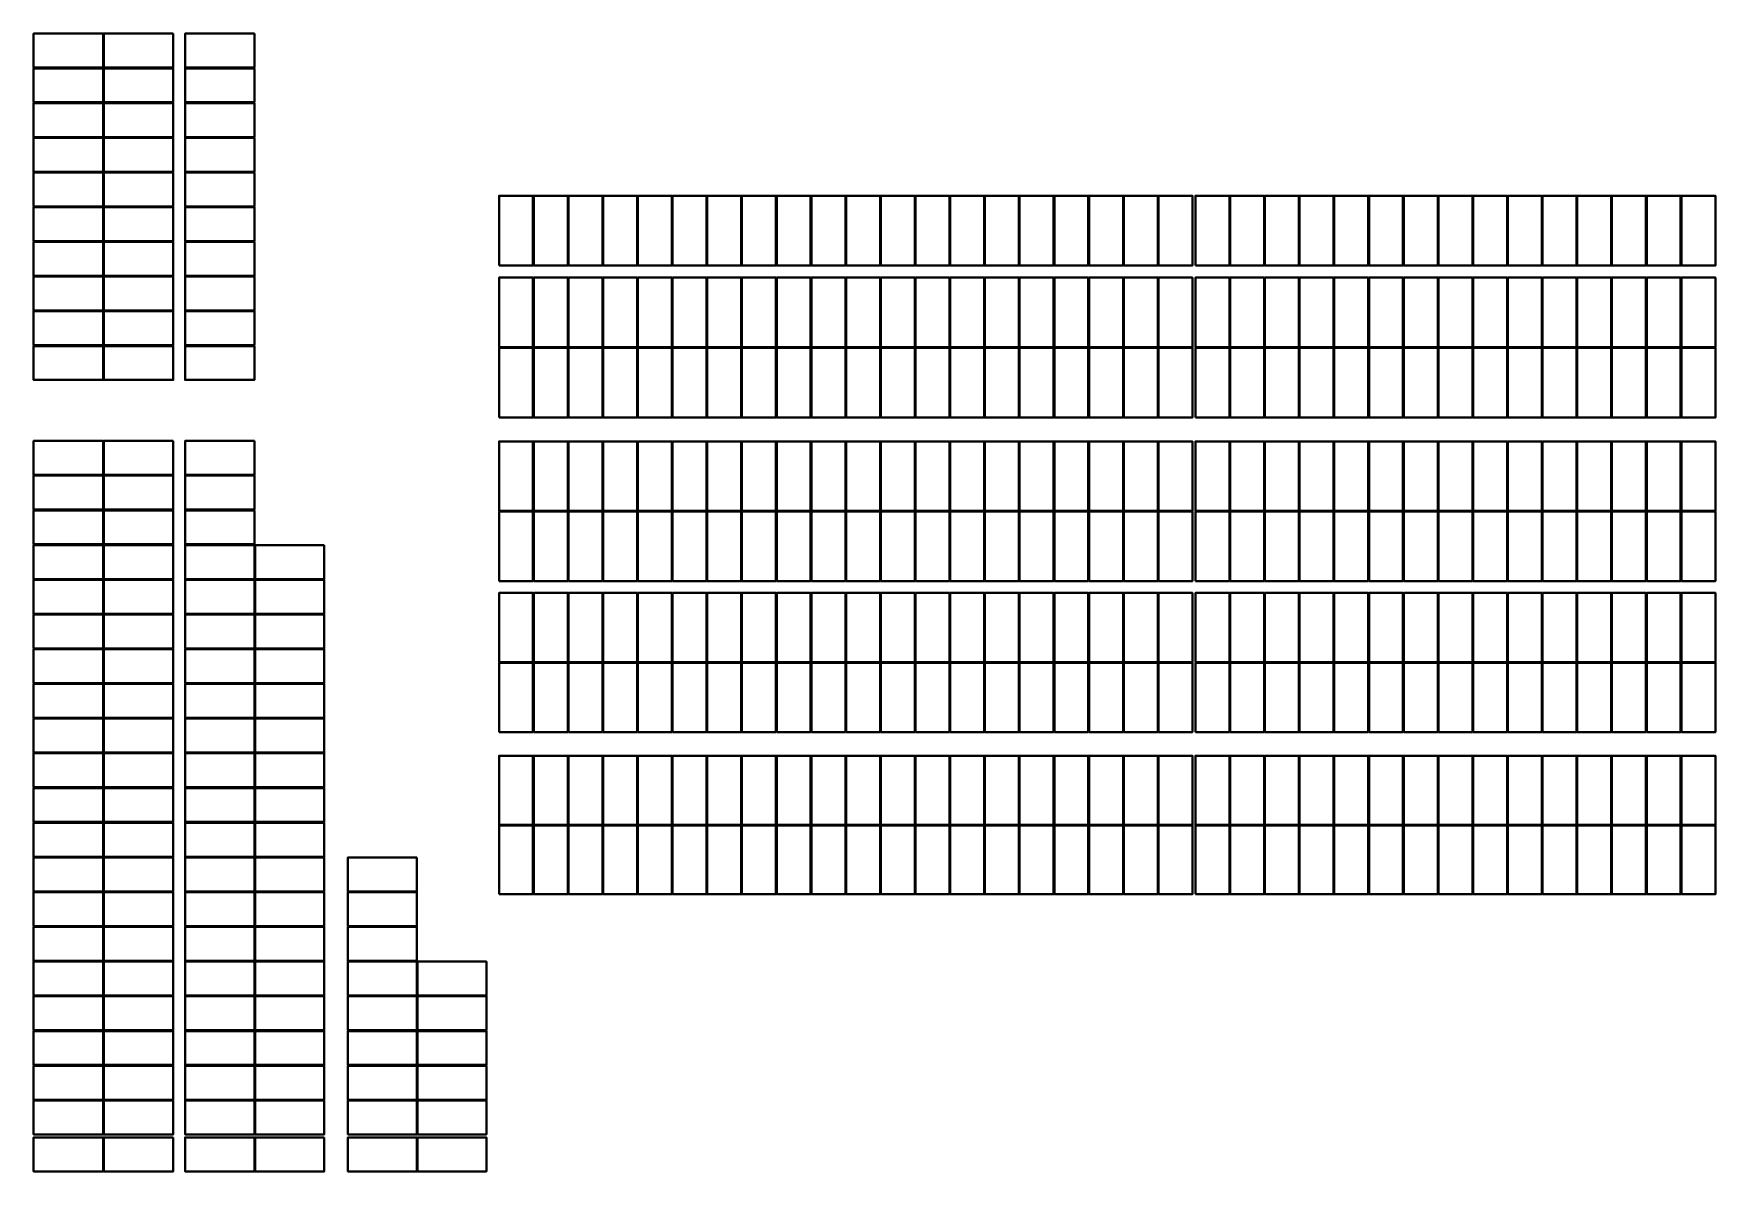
# Model space of a CAD drawing. Header units: millimetres. Extents: x 905 to 454098, y 508 to 244600.
# Drawn here: x 284188 to 340342, y 151869 to 189857 of the extents above; entities that cross this region are included whole.
import ezdxf

# ---------------------------------------------------------------- set-up
doc = ezdxf.new("R2010")
doc.units = ezdxf.units.MM
doc.layers.add('SOL-PV MODULES', color=5, linetype='Continuous', lineweight=40)

msp = doc.modelspace()

# ---------------------------------------------------------------- linework, layer by layer
at = {"layer": 'SOL-PV MODULES'}
for points in [[(286510, 189857), (284188, 189857), (284188, 188723), (286510, 188723)], [(288849, 189857), (286530, 189857), (286530, 188723), (288849, 188723)], [(291561, 189857), (289247, 189857), (289247, 188723), (291561, 188723)], [(286510, 188698), (284188, 188698), (284188, 187564), (286510, 187564)], [(288849, 188698), (286530, 188698), (286530, 187564), (288849, 187564)], [(291561, 188698), (289247, 188698), (289247, 187564), (291561, 187564)], [(286510, 187539), (284188, 187539), (284188, 186405), (286510, 186405)], [(288849, 187539), (286530, 187539), (286530, 186405), (288849, 186405)], [(291561, 187539), (289247, 187539), (289247, 186405), (291561, 186405)], [(286510, 186380), (284188, 186380), (284188, 185246), (286510, 185246)], [(288849, 186380), (286530, 186380), (286530, 185246), (288849, 185246)], [(291561, 186380), (289247, 186380), (289247, 185246), (291561, 185246)], [(286510, 185221), (284188, 185221), (284188, 184087), (286510, 184087)], [(288849, 185221), (286530, 185221), (286530, 184087), (288849, 184087)], [(291561, 185221), (289247, 185221), (289247, 184087), (291561, 184087)], [(286510, 184062), (284188, 184062), (284188, 182928), (286510, 182928)], [(288849, 184062), (286530, 184062), (286530, 182928), (288849, 182928)], [(291561, 184062), (289247, 184062), (289247, 182928), (291561, 182928)], [(286510, 182903), (284188, 182903), (284188, 181769), (286510, 181769)], [(288849, 182903), (286530, 182903), (286530, 181769), (288849, 181769)], [(291561, 182903), (289247, 182903), (289247, 181769), (291561, 181769)], [(286510, 181744), (284188, 181744), (284188, 180610), (286510, 180610)], [(288849, 181744), (286530, 181744), (286530, 180610), (288849, 180610)], [(291561, 181744), (289247, 181744), (289247, 180610), (291561, 180610)], [(286510, 180585), (284188, 180585), (284188, 179451), (286510, 179451)], [(288849, 180585), (286530, 180585), (286530, 179451), (288849, 179451)], [(291561, 180585), (289247, 180585), (289247, 179451), (291561, 179451)], [(286510, 179426), (284188, 179426), (284188, 178292), (286510, 178292)], [(288849, 179426), (286530, 179426), (286530, 178292), (288849, 178292)], [(291561, 179426), (289247, 179426), (289247, 178292), (291561, 178292)], [(286510, 176258), (284188, 176258), (284188, 175124), (286510, 175124)], [(288849, 176258), (286530, 176258), (286530, 175124), (288849, 175124)], [(291561, 176258), (289247, 176258), (289247, 175124), (291561, 175124)], [(286510, 175099), (284188, 175099), (284188, 173965), (286510, 173965)], [(288849, 175099), (286530, 175099), (286530, 173965), (288849, 173965)], [(291561, 175099), (289247, 175099), (289247, 173965), (291561, 173965)], [(286510, 173940), (284188, 173940), (284188, 172806), (286510, 172806)], [(288849, 173940), (286530, 173940), (286530, 172806), (288849, 172806)], [(291561, 173940), (289247, 173940), (289247, 172806), (291561, 172806)], [(286510, 172781), (284188, 172781), (284188, 171647), (286510, 171647)], [(288849, 172781), (286530, 172781), (286530, 171647), (288849, 171647)], [(291561, 172781), (289247, 172781), (289247, 171647), (291561, 171647)], [(293892, 172781), (291581, 172781), (291581, 171647), (293892, 171647)], [(286510, 171622), (284188, 171622), (284188, 170488), (286510, 170488)], [(288849, 171622), (286530, 171622), (286530, 170488), (288849, 170488)], [(291561, 171622), (289247, 171622), (289247, 170488), (291561, 170488)], [(293892, 171622), (291581, 171622), (291581, 170488), (293892, 170488)], [(286510, 170463), (284188, 170463), (284188, 169329), (286510, 169329)], [(288849, 170463), (286530, 170463), (286530, 169329), (288849, 169329)], [(291561, 170463), (289247, 170463), (289247, 169329), (291561, 169329)], [(293892, 170463), (291581, 170463), (291581, 169329), (293892, 169329)], [(286510, 169304), (284188, 169304), (284188, 168170), (286510, 168170)], [(288849, 169304), (286530, 169304), (286530, 168170), (288849, 168170)], [(291561, 169304), (289247, 169304), (289247, 168170), (291561, 168170)], [(293892, 169304), (291581, 169304), (291581, 168170), (293892, 168170)], [(286510, 168145), (284188, 168145), (284188, 167011), (286510, 167011)], [(288849, 168145), (286530, 168145), (286530, 167011), (288849, 167011)], [(291561, 168145), (289247, 168145), (289247, 167011), (291561, 167011)], [(293892, 168145), (291581, 168145), (291581, 167011), (293892, 167011)], [(286510, 166986), (284188, 166986), (284188, 165852), (286510, 165852)], [(288849, 166986), (286530, 166986), (286530, 165852), (288849, 165852)], [(291561, 166986), (289247, 166986), (289247, 165852), (291561, 165852)], [(293892, 166986), (291581, 166986), (291581, 165852), (293892, 165852)], [(286510, 165827), (284188, 165827), (284188, 164693), (286510, 164693)], [(288849, 165827), (286530, 165827), (286530, 164693), (288849, 164693)], [(291561, 165827), (289247, 165827), (289247, 164693), (291561, 164693)], [(293892, 165827), (291581, 165827), (291581, 164693), (293892, 164693)], [(286510, 164668), (284188, 164668), (284188, 163534), (286510, 163534)], [(288849, 164668), (286530, 164668), (286530, 163534), (288849, 163534)], [(291561, 164668), (289247, 164668), (289247, 163534), (291561, 163534)], [(293892, 164668), (291581, 164668), (291581, 163534), (293892, 163534)], [(286510, 163509), (284188, 163509), (284188, 162375), (286510, 162375)], [(288849, 163509), (286530, 163509), (286530, 162375), (288849, 162375)], [(291561, 163509), (289247, 163509), (289247, 162375), (291561, 162375)], [(293892, 163509), (291581, 163509), (291581, 162375), (293892, 162375)], [(286510, 162350), (284188, 162350), (284188, 161216), (286510, 161216)], [(288849, 162350), (286530, 162350), (286530, 161216), (288849, 161216)], [(291561, 162350), (289247, 162350), (289247, 161216), (291561, 161216)], [(293892, 162350), (291581, 162350), (291581, 161216), (293892, 161216)], [(296987, 162350), (294683, 162350), (294683, 161216), (296987, 161216)], [(286510, 161191), (284188, 161191), (284188, 160057), (286510, 160057)], [(288849, 161191), (286530, 161191), (286530, 160057), (288849, 160057)], [(291561, 161191), (289247, 161191), (289247, 160057), (291561, 160057)], [(293892, 161191), (291581, 161191), (291581, 160057), (293892, 160057)], [(296987, 161191), (294683, 161191), (294683, 160057), (296987, 160057)], [(286510, 160032), (284188, 160032), (284188, 158898), (286510, 158898)], [(288849, 160032), (286530, 160032), (286530, 158898), (288849, 158898)], [(291561, 160032), (289247, 160032), (289247, 158898), (291561, 158898)], [(293892, 160032), (291581, 160032), (291581, 158898), (293892, 158898)], [(296987, 160032), (294683, 160032), (294683, 158898), (296987, 158898)], [(286510, 158873), (284188, 158873), (284188, 157739), (286510, 157739)], [(288849, 158873), (286530, 158873), (286530, 157739), (288849, 157739)], [(291561, 158873), (289247, 158873), (289247, 157739), (291561, 157739)], [(293892, 158873), (291581, 158873), (291581, 157739), (293892, 157739)], [(296987, 158873), (294683, 158873), (294683, 157739), (296987, 157739)], [(297007, 157739), (299306, 157739), (299306, 158873), (297007, 158873)], [(286510, 157714), (284188, 157714), (284188, 156580), (286510, 156580)], [(288849, 157714), (286530, 157714), (286530, 156580), (288849, 156580)], [(291561, 157714), (289247, 157714), (289247, 156580), (291561, 156580)], [(293892, 157714), (291581, 157714), (291581, 156580), (293892, 156580)], [(296987, 157714), (294683, 157714), (294683, 156580), (296987, 156580)], [(297007, 156580), (299306, 156580), (299306, 157714), (297007, 157714)], [(286510, 156555), (284188, 156555), (284188, 155421), (286510, 155421)], [(288849, 156555), (286530, 156555), (286530, 155421), (288849, 155421)], [(291561, 156555), (289247, 156555), (289247, 155421), (291561, 155421)], [(293892, 156555), (291581, 156555), (291581, 155421), (293892, 155421)], [(296987, 156555), (294683, 156555), (294683, 155421), (296987, 155421)], [(297007, 155421), (299306, 155421), (299306, 156555), (297007, 156555)], [(286510, 155396), (284188, 155396), (284188, 154262), (286510, 154262)], [(288849, 155396), (286530, 155396), (286530, 154262), (288849, 154262)], [(291561, 155396), (289247, 155396), (289247, 154262), (291561, 154262)], [(293892, 155396), (291581, 155396), (291581, 154262), (293892, 154262)], [(296987, 155396), (294683, 155396), (294683, 154262), (296987, 154262)], [(297007, 154262), (299306, 154262), (299306, 155396), (297007, 155396)], [(286510, 154237), (284188, 154237), (284188, 153103), (286510, 153103)], [(288849, 154237), (286530, 154237), (286530, 153103), (288849, 153103)], [(291561, 154237), (289247, 154237), (289247, 153103), (291561, 153103)], [(293892, 154237), (291581, 154237), (291581, 153103), (293892, 153103)], [(296987, 154237), (294683, 154237), (294683, 153103), (296987, 153103)], [(297007, 153103), (299306, 153103), (299306, 154237), (297007, 154237)], [(286510, 153003), (284188, 153003), (284188, 151869), (286510, 151869)], [(288849, 153003), (286530, 153003), (286530, 151869), (288849, 151869)], [(291561, 153003), (289247, 153003), (289247, 151869), (291561, 151869)], [(293892, 153003), (291581, 153003), (291581, 151869), (293892, 151869)], [(296987, 153003), (294683, 153003), (294683, 151869), (296987, 151869)], [(297007, 151869), (299306, 151869), (299306, 153003), (297007, 153003)]]:
    msp.add_lwpolyline(points, close=True, dxfattribs=at)
at = {"layer": 'SOL-PV MODULES', "color": 5}
for points in [[(299727, 182112), (299727, 184443), (300861, 184443), (300861, 182112)], [(300886, 182112), (300886, 184443), (302020, 184443), (302020, 182112)], [(302045, 182112), (302045, 184443), (303179, 184443), (303179, 182112)], [(303204, 182112), (303204, 184443), (304338, 184443), (304338, 182112)], [(304363, 182112), (304363, 184443), (305497, 184443), (305497, 182112)], [(305522, 182112), (305522, 184443), (306656, 184443), (306656, 182112)], [(306681, 182112), (306681, 184443), (307815, 184443), (307815, 182112)], [(307840, 182112), (307840, 184443), (308974, 184443), (308974, 182112)], [(308999, 182112), (308999, 184443), (310133, 184443), (310133, 182112)], [(310158, 182112), (310158, 184443), (311292, 184443), (311292, 182112)], [(311317, 182112), (311317, 184443), (312451, 184443), (312451, 182112)], [(312476, 182112), (312476, 184443), (313610, 184443), (313610, 182112)], [(313635, 182112), (313635, 184443), (314769, 184443), (314769, 182112)], [(314794, 182112), (314794, 184443), (315928, 184443), (315928, 182112)], [(315953, 182112), (315953, 184443), (317087, 184443), (317087, 182112)], [(317112, 182112), (317112, 184443), (318246, 184443), (318246, 182112)], [(318271, 182112), (318271, 184443), (319405, 184443), (319405, 182112)], [(319430, 182112), (319430, 184443), (320564, 184443), (320564, 182112)], [(320589, 182112), (320589, 184443), (321723, 184443), (321723, 182112)], [(321748, 182112), (321748, 184443), (322882, 184443), (322882, 182112)], [(322982, 182112), (322982, 184443), (324116, 184443), (324116, 182112)], [(324141, 182112), (324141, 184443), (325275, 184443), (325275, 182112)], [(325300, 182112), (325300, 184443), (326434, 184443), (326434, 182112)], [(326459, 182112), (326459, 184443), (327593, 184443), (327593, 182112)], [(327618, 182112), (327618, 184443), (328752, 184443), (328752, 182112)], [(328777, 182112), (328777, 184443), (329911, 184443), (329911, 182112)], [(329936, 182112), (329936, 184443), (331070, 184443), (331070, 182112)], [(331095, 182112), (331095, 184443), (332229, 184443), (332229, 182112)], [(332254, 182112), (332254, 184443), (333388, 184443), (333388, 182112)], [(333413, 182112), (333413, 184443), (334547, 184443), (334547, 182112)], [(334572, 182112), (334572, 184443), (335706, 184443), (335706, 182112)], [(335731, 182112), (335731, 184443), (336865, 184443), (336865, 182112)], [(336890, 182112), (336890, 184443), (338024, 184443), (338024, 182112)], [(338049, 182112), (338049, 184443), (339183, 184443), (339183, 182112)], [(339208, 182112), (339208, 184443), (340342, 184443), (340342, 182112)], [(299727, 179384), (299727, 181713), (300861, 181713), (300861, 179384)], [(300886, 179384), (300886, 181713), (302020, 181713), (302020, 179384)], [(302045, 179384), (302045, 181713), (303179, 181713), (303179, 179384)], [(303204, 179384), (303204, 181713), (304338, 181713), (304338, 179384)], [(304363, 179384), (304363, 181713), (305497, 181713), (305497, 179384)], [(305522, 179384), (305522, 181713), (306656, 181713), (306656, 179384)], [(306681, 179384), (306681, 181713), (307815, 181713), (307815, 179384)], [(307840, 179384), (307840, 181713), (308974, 181713), (308974, 179384)], [(308999, 179384), (308999, 181713), (310133, 181713), (310133, 179384)], [(310158, 179384), (310158, 181713), (311292, 181713), (311292, 179384)], [(311317, 179384), (311317, 181713), (312451, 181713), (312451, 179384)], [(312476, 179384), (312476, 181713), (313610, 181713), (313610, 179384)], [(313635, 179384), (313635, 181713), (314769, 181713), (314769, 179384)], [(314794, 179384), (314794, 181713), (315928, 181713), (315928, 179384)], [(315953, 179384), (315953, 181713), (317087, 181713), (317087, 179384)], [(317112, 179384), (317112, 181713), (318246, 181713), (318246, 179384)], [(318271, 179384), (318271, 181713), (319405, 181713), (319405, 179384)], [(319430, 179384), (319430, 181713), (320564, 181713), (320564, 179384)], [(320589, 179384), (320589, 181713), (321723, 181713), (321723, 179384)], [(321748, 179384), (321748, 181713), (322882, 181713), (322882, 179384)], [(322982, 179384), (322982, 181713), (324116, 181713), (324116, 179384)], [(324141, 179384), (324141, 181713), (325275, 181713), (325275, 179384)], [(325300, 179384), (325300, 181713), (326434, 181713), (326434, 179384)], [(326459, 179384), (326459, 181713), (327593, 181713), (327593, 179384)], [(327618, 179384), (327618, 181713), (328752, 181713), (328752, 179384)], [(328777, 179384), (328777, 181713), (329911, 181713), (329911, 179384)], [(329936, 179384), (329936, 181713), (331070, 181713), (331070, 179384)], [(331095, 179384), (331095, 181713), (332229, 181713), (332229, 179384)], [(332254, 179384), (332254, 181713), (333388, 181713), (333388, 179384)], [(333413, 179384), (333413, 181713), (334547, 181713), (334547, 179384)], [(334572, 179384), (334572, 181713), (335706, 181713), (335706, 179384)], [(335731, 179384), (335731, 181713), (336865, 181713), (336865, 179384)], [(336890, 179384), (336890, 181713), (338024, 181713), (338024, 179384)], [(338049, 179384), (338049, 181713), (339183, 181713), (339183, 179384)], [(339208, 179384), (339208, 181713), (340342, 181713), (340342, 179384)], [(299727, 177038), (299727, 179364), (300861, 179364), (300861, 177038)], [(300886, 177038), (300886, 179364), (302020, 179364), (302020, 177038)], [(302045, 177038), (302045, 179364), (303179, 179364), (303179, 177038)], [(303204, 177038), (303204, 179364), (304338, 179364), (304338, 177038)], [(304363, 177038), (304363, 179364), (305497, 179364), (305497, 177038)], [(305522, 177038), (305522, 179364), (306656, 179364), (306656, 177038)], [(306681, 177038), (306681, 179364), (307815, 179364), (307815, 177038)], [(307840, 177038), (307840, 179364), (308974, 179364), (308974, 177038)], [(308999, 177038), (308999, 179364), (310133, 179364), (310133, 177038)], [(310158, 177038), (310158, 179364), (311292, 179364), (311292, 177038)], [(311317, 177038), (311317, 179364), (312451, 179364), (312451, 177038)], [(312476, 177038), (312476, 179364), (313610, 179364), (313610, 177038)], [(313635, 177038), (313635, 179364), (314769, 179364), (314769, 177038)], [(314794, 177038), (314794, 179364), (315928, 179364), (315928, 177038)], [(315953, 177038), (315953, 179364), (317087, 179364), (317087, 177038)], [(317112, 177038), (317112, 179364), (318246, 179364), (318246, 177038)], [(318271, 177038), (318271, 179364), (319405, 179364), (319405, 177038)], [(319430, 177038), (319430, 179364), (320564, 179364), (320564, 177038)], [(320589, 177038), (320589, 179364), (321723, 179364), (321723, 177038)], [(321748, 177038), (321748, 179364), (322882, 179364), (322882, 177038)], [(322982, 177038), (322982, 179364), (324116, 179364), (324116, 177038)], [(324141, 177038), (324141, 179364), (325275, 179364), (325275, 177038)], [(325300, 177038), (325300, 179364), (326434, 179364), (326434, 177038)], [(326459, 177038), (326459, 179364), (327593, 179364), (327593, 177038)], [(327618, 177038), (327618, 179364), (328752, 179364), (328752, 177038)], [(328777, 177038), (328777, 179364), (329911, 179364), (329911, 177038)], [(329936, 177038), (329936, 179364), (331070, 179364), (331070, 177038)], [(331095, 177038), (331095, 179364), (332229, 179364), (332229, 177038)], [(332254, 177038), (332254, 179364), (333388, 179364), (333388, 177038)], [(333413, 177038), (333413, 179364), (334547, 179364), (334547, 177038)], [(334572, 177038), (334572, 179364), (335706, 179364), (335706, 177038)], [(335731, 177038), (335731, 179364), (336865, 179364), (336865, 177038)], [(336890, 177038), (336890, 179364), (338024, 179364), (338024, 177038)], [(338049, 177038), (338049, 179364), (339183, 179364), (339183, 177038)], [(339208, 177038), (339208, 179364), (340342, 179364), (340342, 177038)], [(299727, 173918), (299727, 176240), (300861, 176240), (300861, 173918)], [(300886, 173918), (300886, 176240), (302020, 176240), (302020, 173918)], [(302045, 173918), (302045, 176240), (303179, 176240), (303179, 173918)], [(303204, 173918), (303204, 176240), (304338, 176240), (304338, 173918)], [(304363, 173918), (304363, 176240), (305497, 176240), (305497, 173918)], [(305522, 173918), (305522, 176240), (306656, 176240), (306656, 173918)], [(306681, 173918), (306681, 176240), (307815, 176240), (307815, 173918)], [(307840, 173918), (307840, 176240), (308974, 176240), (308974, 173918)], [(308999, 173918), (308999, 176240), (310133, 176240), (310133, 173918)], [(310158, 173918), (310158, 176240), (311292, 176240), (311292, 173918)], [(311317, 173918), (311317, 176240), (312451, 176240), (312451, 173918)], [(312476, 173918), (312476, 176240), (313610, 176240), (313610, 173918)], [(313635, 173918), (313635, 176240), (314769, 176240), (314769, 173918)], [(314794, 173918), (314794, 176240), (315928, 176240), (315928, 173918)], [(315953, 173918), (315953, 176240), (317087, 176240), (317087, 173918)], [(317112, 173918), (317112, 176240), (318246, 176240), (318246, 173918)], [(318271, 173918), (318271, 176240), (319405, 176240), (319405, 173918)], [(319430, 173918), (319430, 176240), (320564, 176240), (320564, 173918)], [(320589, 173918), (320589, 176240), (321723, 176240), (321723, 173918)], [(321748, 173918), (321748, 176240), (322882, 176240), (322882, 173918)], [(322982, 173918), (322982, 176240), (324116, 176240), (324116, 173918)], [(324141, 173918), (324141, 176240), (325275, 176240), (325275, 173918)], [(325300, 173918), (325300, 176240), (326434, 176240), (326434, 173918)], [(326459, 173918), (326459, 176240), (327593, 176240), (327593, 173918)], [(327618, 173918), (327618, 176240), (328752, 176240), (328752, 173918)], [(328777, 173918), (328777, 176240), (329911, 176240), (329911, 173918)], [(329936, 173918), (329936, 176240), (331070, 176240), (331070, 173918)], [(331095, 173918), (331095, 176240), (332229, 176240), (332229, 173918)], [(332254, 173918), (332254, 176240), (333388, 176240), (333388, 173918)], [(333413, 173918), (333413, 176240), (334547, 176240), (334547, 173918)], [(334572, 173918), (334572, 176240), (335706, 176240), (335706, 173918)], [(335731, 173918), (335731, 176240), (336865, 176240), (336865, 173918)], [(336890, 173918), (336890, 176240), (338024, 176240), (338024, 173918)], [(338049, 173918), (338049, 176240), (339183, 176240), (339183, 173918)], [(339208, 173918), (339208, 176240), (340342, 176240), (340342, 173918)], [(299727, 171578), (299727, 173898), (300861, 173898), (300861, 171578)], [(300886, 171578), (300886, 173898), (302020, 173898), (302020, 171578)], [(302045, 171578), (302045, 173898), (303179, 173898), (303179, 171578)], [(303204, 171578), (303204, 173898), (304338, 173898), (304338, 171578)], [(304363, 171578), (304363, 173898), (305497, 173898), (305497, 171578)], [(305522, 171578), (305522, 173898), (306656, 173898), (306656, 171578)], [(306681, 171578), (306681, 173898), (307815, 173898), (307815, 171578)], [(307840, 171578), (307840, 173898), (308974, 173898), (308974, 171578)], [(308999, 171578), (308999, 173898), (310133, 173898), (310133, 171578)], [(310158, 171578), (310158, 173898), (311292, 173898), (311292, 171578)], [(311317, 171578), (311317, 173898), (312451, 173898), (312451, 171578)], [(312476, 171578), (312476, 173898), (313610, 173898), (313610, 171578)], [(313635, 171578), (313635, 173898), (314769, 173898), (314769, 171578)], [(314794, 171578), (314794, 173898), (315928, 173898), (315928, 171578)], [(315953, 171578), (315953, 173898), (317087, 173898), (317087, 171578)], [(317112, 171578), (317112, 173898), (318246, 173898), (318246, 171578)], [(318271, 171578), (318271, 173898), (319405, 173898), (319405, 171578)], [(319430, 171578), (319430, 173898), (320564, 173898), (320564, 171578)], [(320589, 171578), (320589, 173898), (321723, 173898), (321723, 171578)], [(321748, 171578), (321748, 173898), (322882, 173898), (322882, 171578)], [(322982, 171578), (322982, 173898), (324116, 173898), (324116, 171578)], [(324141, 171578), (324141, 173898), (325275, 173898), (325275, 171578)], [(325300, 171578), (325300, 173898), (326434, 173898), (326434, 171578)], [(326459, 171578), (326459, 173898), (327593, 173898), (327593, 171578)], [(327618, 171578), (327618, 173898), (328752, 173898), (328752, 171578)], [(328777, 171578), (328777, 173898), (329911, 173898), (329911, 171578)], [(329936, 171578), (329936, 173898), (331070, 173898), (331070, 171578)], [(331095, 171578), (331095, 173898), (332229, 173898), (332229, 171578)], [(332254, 171578), (332254, 173898), (333388, 173898), (333388, 171578)], [(333413, 171578), (333413, 173898), (334547, 173898), (334547, 171578)], [(334572, 171578), (334572, 173898), (335706, 173898), (335706, 171578)], [(335731, 171578), (335731, 173898), (336865, 173898), (336865, 171578)], [(336890, 171578), (336890, 173898), (338024, 173898), (338024, 171578)], [(338049, 171578), (338049, 173898), (339183, 173898), (339183, 171578)], [(339208, 171578), (339208, 173898), (340342, 173898), (340342, 171578)], [(299727, 168866), (299727, 171181), (300861, 171181), (300861, 168866)], [(300886, 168866), (300886, 171181), (302020, 171181), (302020, 168866)], [(302045, 168866), (302045, 171181), (303179, 171181), (303179, 168866)], [(303204, 168866), (303204, 171181), (304338, 171181), (304338, 168866)], [(304363, 168866), (304363, 171181), (305497, 171181), (305497, 168866)], [(305522, 168866), (305522, 171181), (306656, 171181), (306656, 168866)], [(306681, 168866), (306681, 171181), (307815, 171181), (307815, 168866)], [(307840, 168866), (307840, 171181), (308974, 171181), (308974, 168866)], [(308999, 168866), (308999, 171181), (310133, 171181), (310133, 168866)], [(310158, 168866), (310158, 171181), (311292, 171181), (311292, 168866)], [(311317, 168866), (311317, 171181), (312451, 171181), (312451, 168866)], [(312476, 168866), (312476, 171181), (313610, 171181), (313610, 168866)], [(313635, 168866), (313635, 171181), (314769, 171181), (314769, 168866)], [(314794, 168866), (314794, 171181), (315928, 171181), (315928, 168866)], [(315953, 168866), (315953, 171181), (317087, 171181), (317087, 168866)], [(317112, 168866), (317112, 171181), (318246, 171181), (318246, 168866)], [(318271, 168866), (318271, 171181), (319405, 171181), (319405, 168866)], [(319430, 168866), (319430, 171181), (320564, 171181), (320564, 168866)], [(320589, 168866), (320589, 171181), (321723, 171181), (321723, 168866)], [(321748, 168866), (321748, 171181), (322882, 171181), (322882, 168866)], [(322982, 168866), (322982, 171181), (324116, 171181), (324116, 168866)], [(324141, 168866), (324141, 171181), (325275, 171181), (325275, 168866)], [(325300, 168866), (325300, 171181), (326434, 171181), (326434, 168866)], [(326459, 168866), (326459, 171181), (327593, 171181), (327593, 168866)], [(327618, 168866), (327618, 171181), (328752, 171181), (328752, 168866)], [(328777, 168866), (328777, 171181), (329911, 171181), (329911, 168866)], [(329936, 168866), (329936, 171181), (331070, 171181), (331070, 168866)], [(331095, 168866), (331095, 171181), (332229, 171181), (332229, 168866)], [(332254, 168866), (332254, 171181), (333388, 171181), (333388, 168866)], [(333413, 168866), (333413, 171181), (334547, 171181), (334547, 168866)], [(334572, 168866), (334572, 171181), (335706, 171181), (335706, 168866)], [(335731, 168866), (335731, 171181), (336865, 171181), (336865, 168866)], [(336890, 168866), (336890, 171181), (338024, 171181), (338024, 168866)], [(338049, 168866), (338049, 171181), (339183, 171181), (339183, 168866)], [(339208, 168866), (339208, 171181), (340342, 171181), (340342, 168866)], [(299727, 166535), (299727, 168846), (300861, 168846), (300861, 166535)], [(300886, 166535), (300886, 168846), (302020, 168846), (302020, 166535)], [(302045, 166535), (302045, 168846), (303179, 168846), (303179, 166535)], [(303204, 166535), (303204, 168846), (304338, 168846), (304338, 166535)], [(304363, 166535), (304363, 168846), (305497, 168846), (305497, 166535)], [(305522, 166535), (305522, 168846), (306656, 168846), (306656, 166535)], [(306681, 166535), (306681, 168846), (307815, 168846), (307815, 166535)], [(307840, 166535), (307840, 168846), (308974, 168846), (308974, 166535)], [(308999, 166535), (308999, 168846), (310133, 168846), (310133, 166535)], [(310158, 166535), (310158, 168846), (311292, 168846), (311292, 166535)], [(311317, 166535), (311317, 168846), (312451, 168846), (312451, 166535)], [(312476, 166535), (312476, 168846), (313610, 168846), (313610, 166535)], [(313635, 166535), (313635, 168846), (314769, 168846), (314769, 166535)], [(314794, 166535), (314794, 168846), (315928, 168846), (315928, 166535)], [(315953, 166535), (315953, 168846), (317087, 168846), (317087, 166535)], [(317112, 166535), (317112, 168846), (318246, 168846), (318246, 166535)], [(318271, 166535), (318271, 168846), (319405, 168846), (319405, 166535)], [(319430, 166535), (319430, 168846), (320564, 168846), (320564, 166535)], [(320589, 166535), (320589, 168846), (321723, 168846), (321723, 166535)], [(321748, 166535), (321748, 168846), (322882, 168846), (322882, 166535)], [(322982, 166535), (322982, 168846), (324116, 168846), (324116, 166535)], [(324141, 166535), (324141, 168846), (325275, 168846), (325275, 166535)], [(325300, 166535), (325300, 168846), (326434, 168846), (326434, 166535)], [(326459, 166535), (326459, 168846), (327593, 168846), (327593, 166535)], [(327618, 166535), (327618, 168846), (328752, 168846), (328752, 166535)], [(328777, 166535), (328777, 168846), (329911, 168846), (329911, 166535)], [(329936, 166535), (329936, 168846), (331070, 168846), (331070, 166535)], [(331095, 166535), (331095, 168846), (332229, 168846), (332229, 166535)], [(332254, 166535), (332254, 168846), (333388, 168846), (333388, 166535)], [(333413, 166535), (333413, 168846), (334547, 168846), (334547, 166535)], [(334572, 166535), (334572, 168846), (335706, 168846), (335706, 166535)], [(335731, 166535), (335731, 168846), (336865, 168846), (336865, 166535)], [(336890, 166535), (336890, 168846), (338024, 168846), (338024, 166535)], [(338049, 166535), (338049, 168846), (339183, 168846), (339183, 166535)], [(339208, 166535), (339208, 168846), (340342, 168846), (340342, 166535)], [(299727, 163439), (299727, 165744), (300861, 165744), (300861, 163439)], [(300886, 163439), (300886, 165744), (302020, 165744), (302020, 163439)], [(302045, 163439), (302045, 165744), (303179, 165744), (303179, 163439)], [(303204, 163439), (303204, 165744), (304338, 165744), (304338, 163439)], [(304363, 163439), (304363, 165744), (305497, 165744), (305497, 163439)], [(305522, 163439), (305522, 165744), (306656, 165744), (306656, 163439)], [(306681, 163439), (306681, 165744), (307815, 165744), (307815, 163439)], [(307840, 163439), (307840, 165744), (308974, 165744), (308974, 163439)], [(308999, 163439), (308999, 165744), (310133, 165744), (310133, 163439)], [(310158, 163439), (310158, 165744), (311292, 165744), (311292, 163439)], [(311317, 163439), (311317, 165744), (312451, 165744), (312451, 163439)], [(312476, 163439), (312476, 165744), (313610, 165744), (313610, 163439)], [(313635, 163439), (313635, 165744), (314769, 165744), (314769, 163439)], [(314794, 163439), (314794, 165744), (315928, 165744), (315928, 163439)], [(315953, 163439), (315953, 165744), (317087, 165744), (317087, 163439)], [(317112, 163439), (317112, 165744), (318246, 165744), (318246, 163439)], [(318271, 163439), (318271, 165744), (319405, 165744), (319405, 163439)], [(319430, 163439), (319430, 165744), (320564, 165744), (320564, 163439)], [(320589, 163439), (320589, 165744), (321723, 165744), (321723, 163439)], [(321748, 163439), (321748, 165744), (322882, 165744), (322882, 163439)], [(322982, 163439), (322982, 165744), (324116, 165744), (324116, 163439)], [(324141, 163439), (324141, 165744), (325275, 165744), (325275, 163439)], [(325300, 163439), (325300, 165744), (326434, 165744), (326434, 163439)], [(326459, 163439), (326459, 165744), (327593, 165744), (327593, 163439)], [(327618, 163439), (327618, 165744), (328752, 165744), (328752, 163439)], [(328777, 163439), (328777, 165744), (329911, 165744), (329911, 163439)], [(329936, 163439), (329936, 165744), (331070, 165744), (331070, 163439)], [(331095, 163439), (331095, 165744), (332229, 165744), (332229, 163439)], [(332254, 163439), (332254, 165744), (333388, 165744), (333388, 163439)], [(333413, 163439), (333413, 165744), (334547, 165744), (334547, 163439)], [(334572, 163439), (334572, 165744), (335706, 165744), (335706, 163439)], [(335731, 163439), (335731, 165744), (336865, 165744), (336865, 163439)], [(336890, 163439), (336890, 165744), (338024, 165744), (338024, 163439)], [(338049, 163439), (338049, 165744), (339183, 165744), (339183, 163439)], [(339208, 163439), (339208, 165744), (340342, 165744), (340342, 163439)], [(299727, 161121), (299727, 163420), (300861, 163420), (300861, 161121)], [(300886, 161121), (300886, 163420), (302020, 163420), (302020, 161121)], [(302045, 161121), (302045, 163420), (303179, 163420), (303179, 161121)], [(303204, 161121), (303204, 163420), (304338, 163420), (304338, 161121)], [(304363, 161121), (304363, 163420), (305497, 163420), (305497, 161121)], [(305522, 161121), (305522, 163420), (306656, 163420), (306656, 161121)], [(306681, 161121), (306681, 163420), (307815, 163420), (307815, 161121)], [(307840, 161121), (307840, 163420), (308974, 163420), (308974, 161121)], [(308999, 161121), (308999, 163420), (310133, 163420), (310133, 161121)], [(310158, 161121), (310158, 163420), (311292, 163420), (311292, 161121)], [(311317, 161121), (311317, 163420), (312451, 163420), (312451, 161121)], [(312476, 161121), (312476, 163420), (313610, 163420), (313610, 161121)], [(313635, 161121), (313635, 163420), (314769, 163420), (314769, 161121)], [(314794, 161121), (314794, 163420), (315928, 163420), (315928, 161121)], [(315953, 161121), (315953, 163420), (317087, 163420), (317087, 161121)], [(317112, 161121), (317112, 163420), (318246, 163420), (318246, 161121)], [(318271, 161121), (318271, 163420), (319405, 163420), (319405, 161121)], [(319430, 161121), (319430, 163420), (320564, 163420), (320564, 161121)], [(320589, 161121), (320589, 163420), (321723, 163420), (321723, 161121)], [(321748, 161121), (321748, 163420), (322882, 163420), (322882, 161121)], [(322982, 161121), (322982, 163420), (324116, 163420), (324116, 161121)], [(324141, 161121), (324141, 163420), (325275, 163420), (325275, 161121)], [(325300, 161121), (325300, 163420), (326434, 163420), (326434, 161121)], [(326459, 161121), (326459, 163420), (327593, 163420), (327593, 161121)], [(327618, 161121), (327618, 163420), (328752, 163420), (328752, 161121)], [(328777, 161121), (328777, 163420), (329911, 163420), (329911, 161121)], [(329936, 161121), (329936, 163420), (331070, 163420), (331070, 161121)], [(331095, 161121), (331095, 163420), (332229, 163420), (332229, 161121)], [(332254, 161121), (332254, 163420), (333388, 163420), (333388, 161121)], [(333413, 161121), (333413, 163420), (334547, 163420), (334547, 161121)], [(334572, 161121), (334572, 163420), (335706, 163420), (335706, 161121)], [(335731, 161121), (335731, 163420), (336865, 163420), (336865, 161121)], [(336890, 161121), (336890, 163420), (338024, 163420), (338024, 161121)], [(338049, 161121), (338049, 163420), (339183, 163420), (339183, 161121)], [(339208, 161121), (339208, 163420), (340342, 163420), (340342, 161121)]]:
    msp.add_lwpolyline(points, close=True, dxfattribs=at)

doc.saveas('drawing.dxf')
